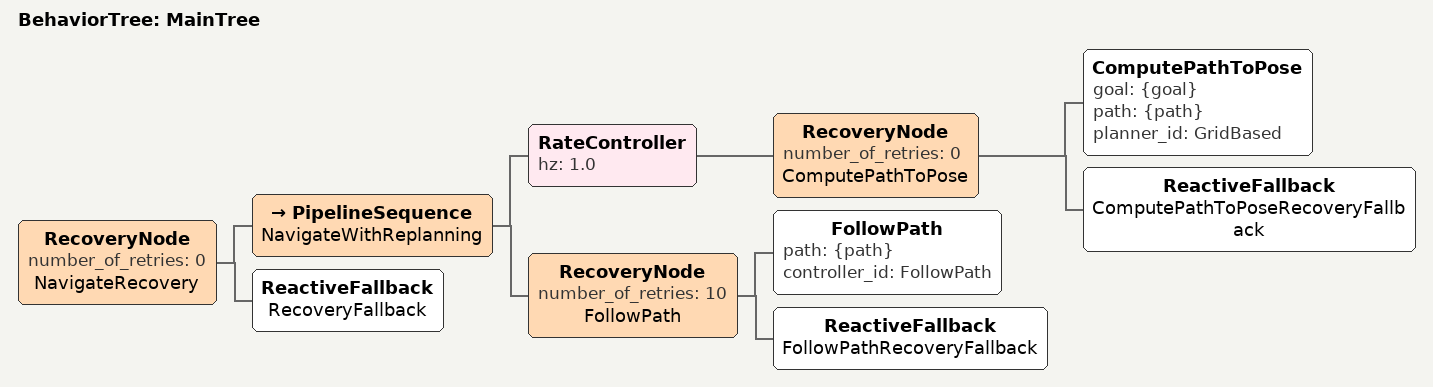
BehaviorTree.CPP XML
<root main_tree_to_execute="MainTree">
  <BehaviorTree ID="MainTree">
    <RecoveryNode number_of_retries="0" name="NavigateRecovery">

      <PipelineSequence name="NavigateWithReplanning">
        <RateController hz="1.0">
          <RecoveryNode number_of_retries="0" name="ComputePathToPose">
            <ComputePathToPose goal="{goal}" path="{path}" planner_id="GridBased"/>
            <ReactiveFallback name="ComputePathToPoseRecoveryFallback">
            </ReactiveFallback>
          </RecoveryNode>
        </RateController>

        <RecoveryNode number_of_retries="10" name="FollowPath">
          <FollowPath path="{path}" controller_id="FollowPath"/>
          <ReactiveFallback name="FollowPathRecoveryFallback">
          </ReactiveFallback>
        </RecoveryNode>
      </PipelineSequence>

      <ReactiveFallback name="RecoveryFallback">
      </ReactiveFallback>
    </RecoveryNode>
  </BehaviorTree>
</root>
